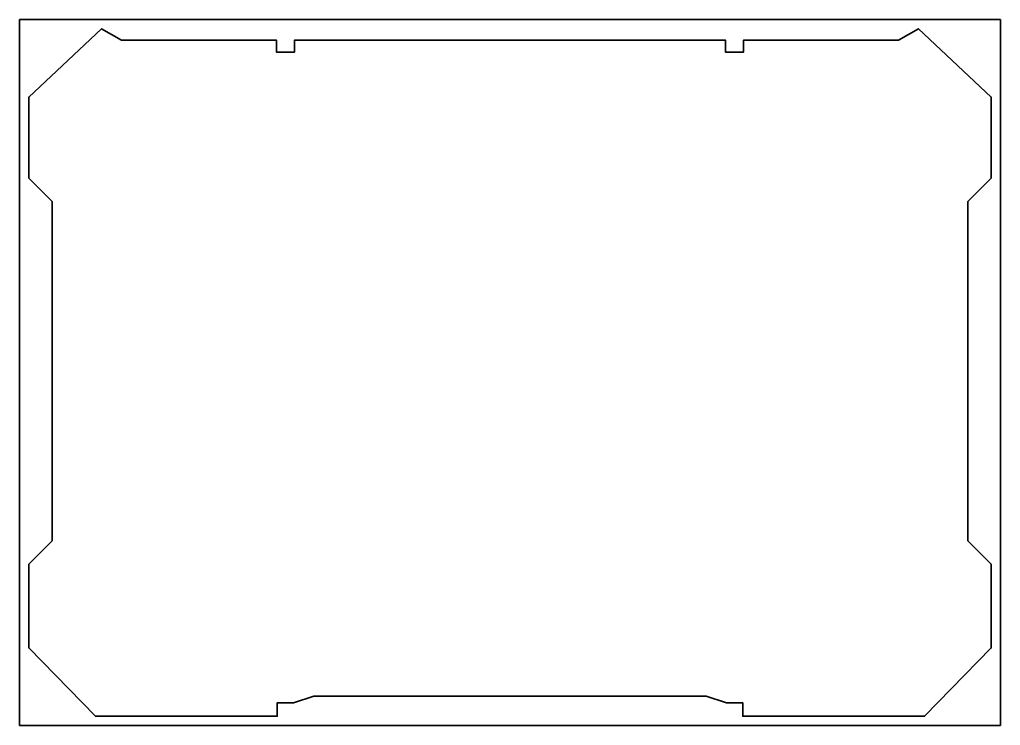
# Model space of a CAD drawing. Header units: millimetres. Extents: x -164 to 374, y -45 to 342.
import ezdxf

# ---------------------------------------------------------------- set-up
doc = ezdxf.new("R2010")
doc.units = ezdxf.units.MM
doc.header["$MEASUREMENT"] = 0
doc.layers.get('0').update_dxf_attribs({"lineweight": 0})
doc.layers.add('Safety', color=7, linetype='Continuous', lineweight=0)

msp = doc.modelspace()

# ---------------------------------------------------------------- linework, layer by layer
at = {"color": 18, "lineweight": 35, "true_color": 0x000000}
msp.add_lwpolyline([(-13.92, -32.73), (-22.84, -32.73), (-22.84, -40.17), (-122.67, -40.17), (-159.25, -2.69), (-159.25, -2.69), (-159.25, 43.26), (-159.25, 43.26), (-146.43, 56.08), (-146.43, 242.36), (-159.28, 255.2), (-159.28, 299.62), (-119.27, 337.17), (-108.36, 330.83), (-23.19, 330.83), (-23.19, 324.26), (-13.34, 324.26), (-13.34, 330.83), (105, 330.83), (223.34, 330.83), (223.34, 324.26), (233.19, 324.26), (233.19, 330.83), (318.36, 330.83), (329.27, 337.17), (369.28, 299.62), (369.28, 255.2), (356.43, 242.36), (356.43, 56.08), (369.25, 43.26), (369.25, 43.26), (369.25, -2.69), (369.25, -2.69), (332.67, -40.17), (232.84, -40.17), (232.84, -32.73), (223.92, -32.73), (212.65, -29.17), (105, -29.17), (-2.65, -29.17)], close=True, dxfattribs=at)
at = {"layer": 'Safety', "color": 18, "lineweight": 35, "true_color": 0x000000}
msp.add_lwpolyline([(374.28, 342.17), (-164.28, 342.17), (-164.28, -45.17), (374.28, -45.17)], close=True, dxfattribs=at)

doc.saveas('drawing.dxf')
